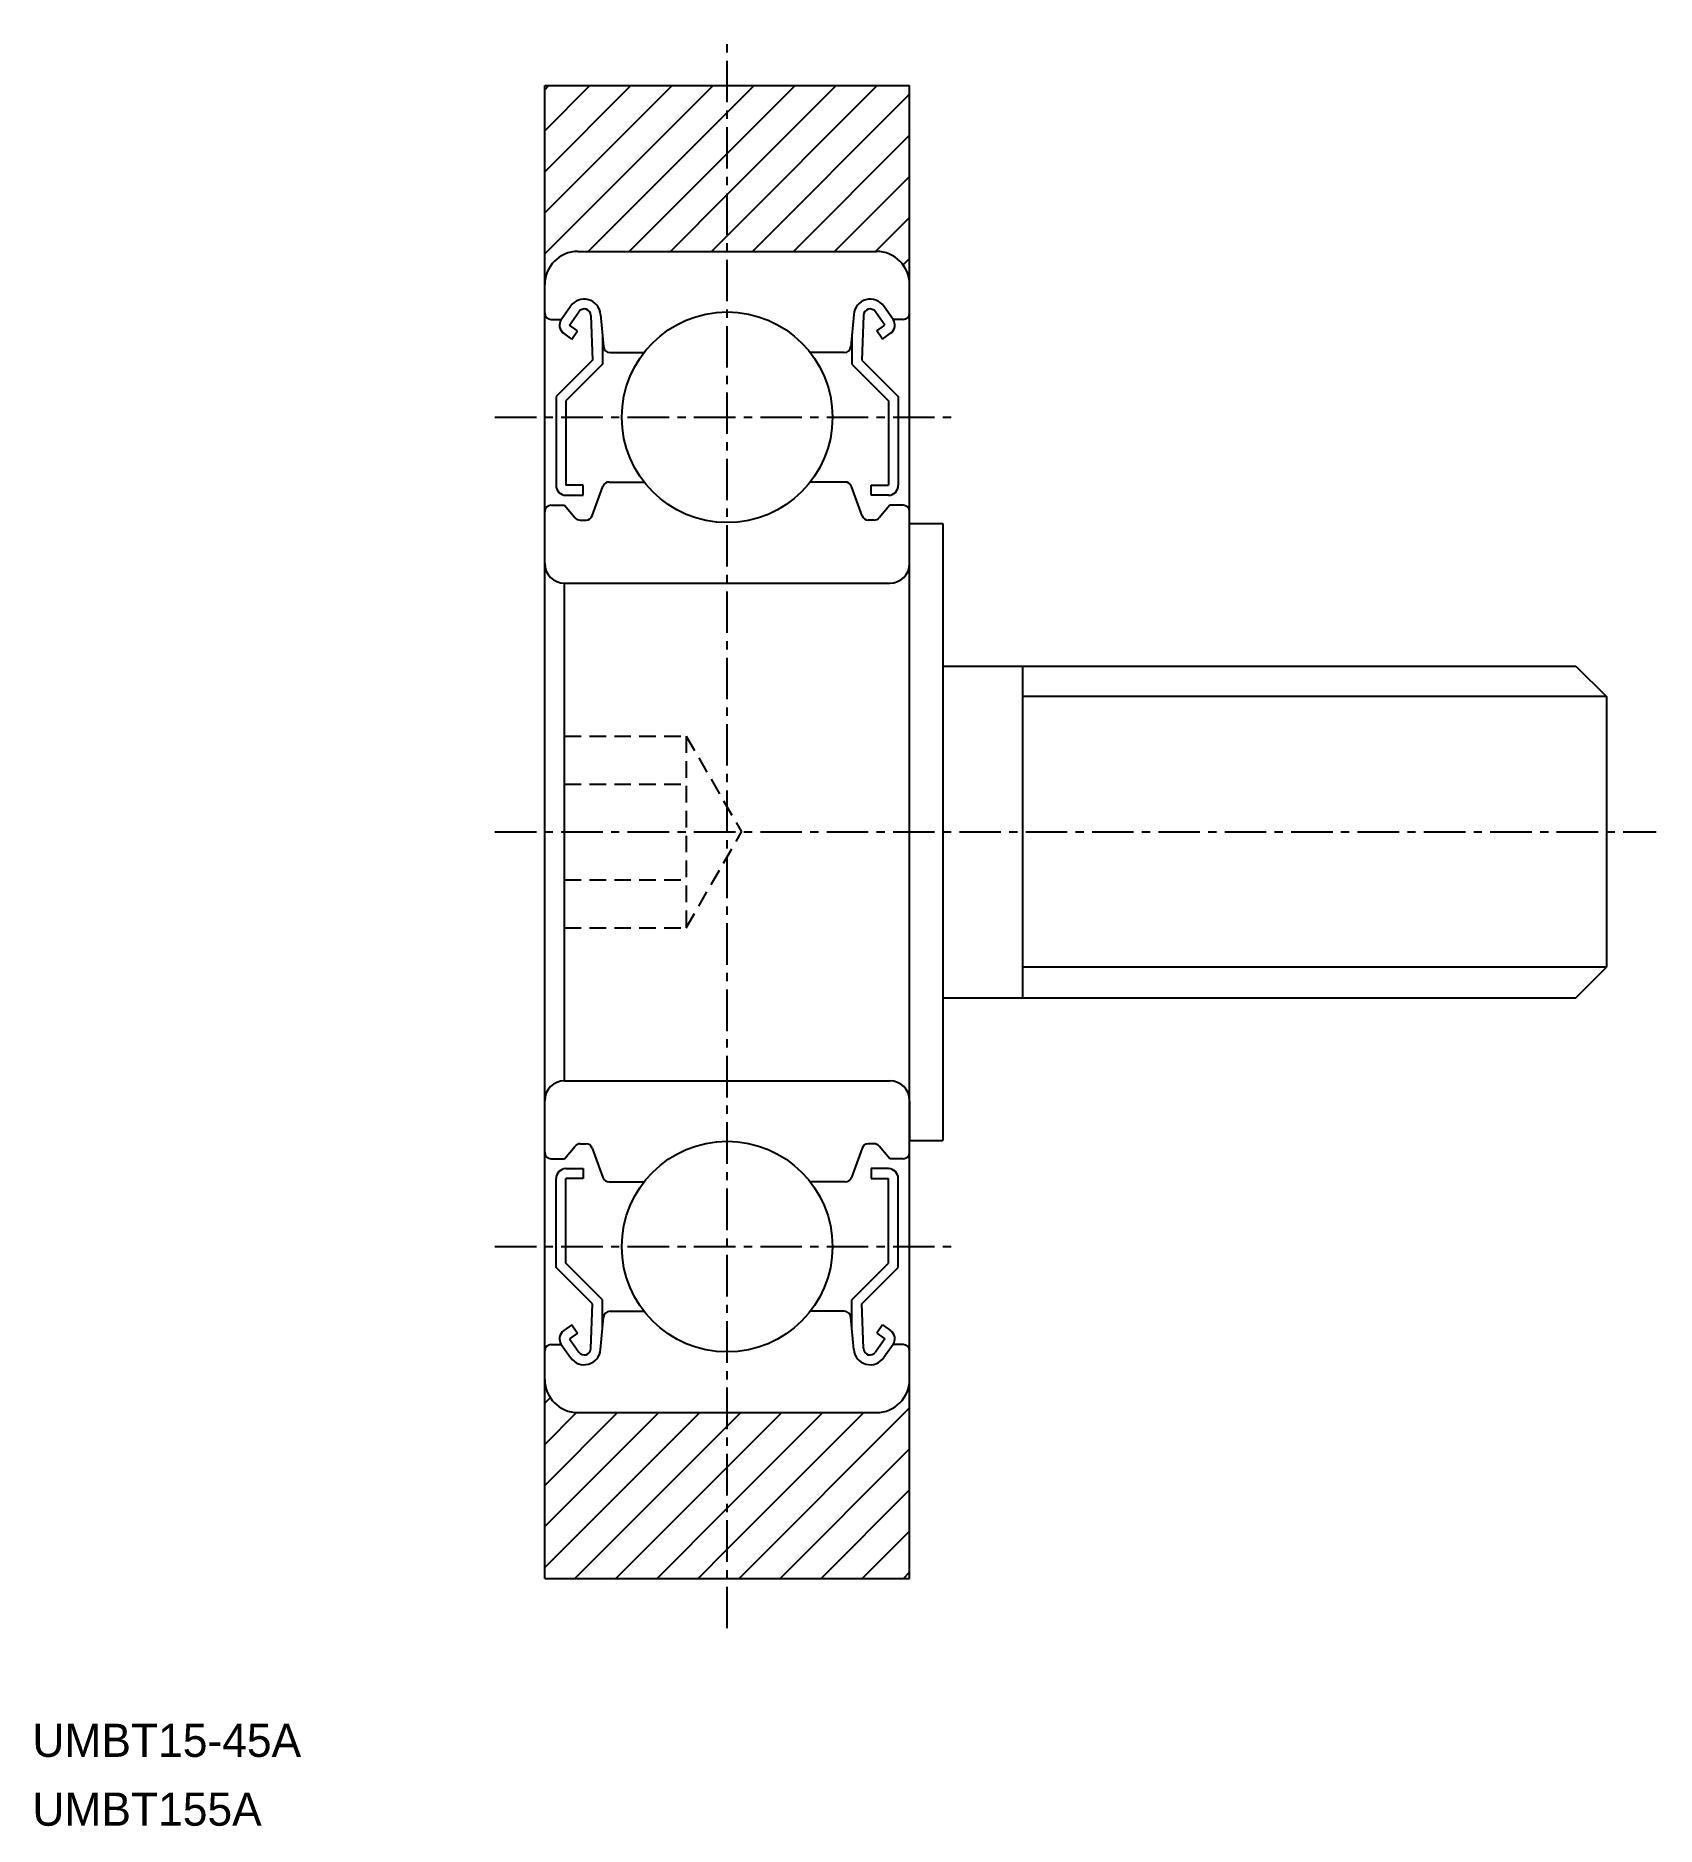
# Model space of a CAD drawing. Extents: x 31.8 to 80.7, y -15.6 to 38.3.
import ezdxf

# ---------------------------------------------------------------- set-up
doc = ezdxf.new("R2010")
doc.units = 0
doc.linetypes.add('CENTER', pattern=[2, 1.25, -0.25, 0.25, -0.25])
doc.linetypes.add('DASHED', pattern=[0.75, 0.5, -0.25])
doc.layers.get('0').update_dxf_attribs({"linetype": 'CONTINUOUS'})
doc.layers.add('CENTER', color=1, linetype='CENTER')

# ---------------------------------------------------------------- blocks, each defined once
blk = doc.blocks.new('*X2')
at = {"color": 0, "linetype": 'CONTINUOUS'}
for p, q in [((47.185, 31.751), (52.26, 36.826)), ((47.185, 32.989), (51.023, 36.826)), ((47.185, 34.226), (49.785, 36.826)), ((47.185, 35.463), (48.548, 36.826)), ((47.185, 36.701), (47.311, 36.826)), ((52.685, 32.301), (57.21, 36.826)), ((52.685, 33.539), (55.973, 36.826)), ((52.685, 34.776), (54.735, 36.826)), ((52.685, 36.014), (53.498, 36.826)), ((53.447, 31.826), (58.185, 36.564)), ((48.498, 31.826), (52.685, 36.014)), ((54.685, 31.826), (58.185, 35.327)), ((49.735, 31.826), (52.685, 34.776)), ((55.922, 31.826), (58.185, 34.089)), ((50.973, 31.826), (52.685, 33.539)), ((57.16, 31.826), (58.185, 32.852)), ((52.21, 31.826), (52.685, 32.301)), ((57.99, 31.419), (58.185, 31.614)), ((47.185, -2.897), (47.353, -2.729)), ((47.185, -4.135), (48.147, -3.173)), ((47.185, -7.847), (51.858, -3.174)), ((47.185, -6.609), (50.621, -3.174)), ((47.185, -5.372), (49.383, -3.174)), ((52.685, -7.297), (56.808, -3.174)), ((52.685, -6.059), (55.571, -3.174)), ((52.685, -4.822), (54.333, -3.174)), ((52.685, -3.584), (53.096, -3.174)), ((53.045, -8.174), (58.185, -3.034)), ((48.096, -8.174), (52.685, -3.584)), ((54.283, -8.174), (58.185, -4.271)), ((49.333, -8.174), (52.685, -4.822)), ((55.52, -8.174), (58.185, -5.509)), ((50.571, -8.174), (52.685, -6.059)), ((56.758, -8.174), (58.185, -6.746)), ((51.808, -8.174), (52.685, -7.297)), ((57.995, -8.174), (58.185, -7.984))]:
    blk.add_line(p, q, dxfattribs=at)

msp = doc.modelspace()

# ---------------------------------------------------------------- linework, layer by layer
at = {"color": 7, "linetype": 'CONTINUOUS'}
for p, q in [((47.185, -8.174), (47.185, 36.826)), ((47.185, 36.826), (58.185, 36.826)), ((58.185, -8.174), (58.185, 36.826)), ((48.185, 31.826), (57.185, 31.826)), ((47.385, 29.776), (47.685, 29.776)), ((47.685, 29.776), (47.964, 30.173)), ((47.931, 29.604), (48.213, 30.007)), ((48.577, 29.899), (48.627, 28.55)), ((48.871, 29.93), (48.957, 28.959)), ((56.499, 29.93), (56.413, 28.959)), ((56.793, 29.899), (56.743, 28.55)), ((57.439, 29.604), (57.157, 30.007)), ((57.685, 29.776), (57.406, 30.173)), ((57.985, 29.776), (57.685, 29.776)), ((48.004, 29.186), (47.758, 29.358)), ((48.176, 29.431), (47.931, 29.604)), ((48.004, 29.186), (48.176, 29.431)), ((48.927, 29.297), (48.927, 28.427)), ((56.443, 29.297), (56.443, 28.427)), ((57.194, 29.431), (57.439, 29.604)), ((57.366, 29.186), (57.194, 29.431)), ((57.366, 29.186), (57.611, 29.358)), ((49.156, 28.776), (50.179, 28.776)), ((56.214, 28.776), (55.191, 28.776)), ((48.627, 28.55), (47.527, 27.45)), ((48.927, 28.427), (47.827, 27.327)), ((56.443, 28.427), (57.543, 27.327)), ((56.743, 28.55), (57.843, 27.45)), ((47.527, 27.45), (47.527, 24.776)), ((47.827, 27.327), (47.827, 24.776)), ((57.543, 27.327), (57.543, 24.776)), ((57.843, 27.45), (57.843, 24.776)), ((49.13, 24.876), (50.179, 24.876)), ((56.24, 24.876), (55.191, 24.876)), ((55.715, 24.876), (55.715, 24.876)), ((55.978, 24.876), (55.978, 24.877)), ((48.347, 24.776), (47.827, 24.776)), ((47.827, 24.476), (48.347, 24.476)), ((48.347, 24.476), (48.347, 24.776)), ((48.619, 23.858), (48.942, 24.745)), ((56.751, 23.858), (56.428, 24.745)), ((57.023, 24.776), (57.543, 24.776)), ((57.023, 24.476), (57.023, 24.776)), ((57.543, 24.476), (57.023, 24.476)), ((47.385, 24.176), (47.785, 24.176)), ((47.785, 24.176), (48.103, 23.798)), ((57.585, 24.176), (57.267, 23.798)), ((57.985, 24.176), (57.585, 24.176)), ((48.256, 23.726), (48.431, 23.726)), ((57.114, 23.726), (56.939, 23.726)), ((58.185, 22.426), (58.185, 23.626)), ((58.185, 23.626), (59.185, 23.626)), ((59.185, 23.626), (59.185, 5.026)), ((47.785, 21.826), (57.585, 21.826)), ((47.785, 6.826), (47.785, 21.826)), ((59.185, 19.326), (78.265, 19.326)), ((61.585, 19.326), (61.585, 9.326)), ((78.265, 19.326), (79.185, 18.406)), ((79.185, 18.406), (79.185, 10.246)), ((78.265, 9.326), (79.185, 10.246)), ((59.185, 9.326), (78.265, 9.326)), ((47.785, 6.826), (57.585, 6.826)), ((58.185, 6.226), (58.185, 5.026)), ((48.256, 4.927), (48.431, 4.927)), ((57.114, 4.927), (56.939, 4.927)), ((58.185, 5.026), (59.185, 5.026)), ((47.385, 4.476), (47.785, 4.476)), ((47.785, 4.476), (48.103, 4.855)), ((48.619, 4.795), (48.942, 3.908)), ((56.751, 4.795), (56.428, 3.908)), ((57.585, 4.476), (57.267, 4.855)), ((57.985, 4.476), (57.585, 4.476)), ((47.527, 1.202), (47.527, 3.877)), ((47.827, 4.177), (48.347, 4.177)), ((48.347, 3.877), (47.827, 3.877)), ((47.827, 1.326), (47.827, 3.877)), ((48.347, 4.177), (48.347, 3.877)), ((57.543, 4.177), (57.023, 4.177)), ((57.023, 4.177), (57.023, 3.877)), ((57.023, 3.877), (57.543, 3.877)), ((57.543, 1.326), (57.543, 3.877)), ((57.843, 1.202), (57.843, 3.877)), ((49.13, 3.776), (50.179, 3.776)), ((56.24, 3.776), (55.191, 3.776)), ((48.627, 0.102), (47.527, 1.202)), ((48.927, 0.226), (47.827, 1.326)), ((56.443, 0.226), (57.543, 1.326)), ((56.743, 0.102), (57.843, 1.202)), ((48.577, -1.246), (48.627, 0.102)), ((48.927, -0.644), (48.927, 0.226)), ((56.443, -0.644), (56.443, 0.226)), ((56.793, -1.246), (56.743, 0.102)), ((48.004, -0.533), (47.758, -0.705)), ((48.004, -0.533), (48.176, -0.778)), ((48.871, -1.277), (48.957, -0.306)), ((49.156, -0.123), (50.179, -0.123)), ((56.214, -0.123), (55.191, -0.123)), ((56.499, -1.277), (56.413, -0.306)), ((57.366, -0.533), (57.194, -0.778)), ((57.366, -0.533), (57.611, -0.705)), ((48.176, -0.778), (47.931, -0.951)), ((47.931, -0.951), (48.213, -1.354)), ((57.439, -0.951), (57.157, -1.354)), ((57.194, -0.778), (57.439, -0.951)), ((47.385, -1.123), (47.685, -1.123)), ((47.685, -1.123), (47.964, -1.52)), ((57.685, -1.123), (57.406, -1.52)), ((57.985, -1.123), (57.685, -1.123)), ((48.185, -3.174), (57.185, -3.174)), ((47.185, -8.174), (58.185, -8.174))]:
    msp.add_line(p, q, dxfattribs=at)
at = {"color": 3, "linetype": 'CONTINUOUS'}
for p, q in [((79.185, 18.406), (61.585, 18.406)), ((79.185, 10.246), (61.585, 10.246))]:
    msp.add_line(p, q, dxfattribs=at)
at = {"color": 3, "linetype": 'DASHED'}
for p, q in [((47.785, 17.213), (51.452, 17.213)), ((51.452, 17.213), (53.118, 14.326)), ((51.452, 17.213), (51.452, 11.44)), ((47.785, 15.77), (51.452, 15.77)), ((51.452, 11.44), (53.118, 14.326)), ((47.785, 12.883), (51.452, 12.883)), ((47.785, 11.44), (51.452, 11.44))]:
    msp.add_line(p, q, dxfattribs=at)
at = {"color": 7, "linetype": 'CONTINUOUS'}
for centre in [(52.685, 26.826), (52.685, 1.826)]:
    msp.add_circle(centre, 3.175, dxfattribs=at)
for centre, radius, start, end in [((48.185, 30.826), 1, 90, 180), ((57.185, 30.826), 1, 0, 90), ((48.373, 29.886), 0.5, 5.065, 144.9356), ((56.997, 29.886), 0.5, 35.0644, 174.935), ((47.385, 29.976), 0.2, 180, 270), ((47.93, 29.604), 0.3, 144.9356, 235.0377), ((48.377, 29.892), 0.2, 2.1312, 144.9367), ((56.993, 29.892), 0.2, 35.0633, 177.8688), ((57.439, 29.604), 0.3, 304.9623, 35.0644), ((57.985, 29.976), 0.2, 270, 0), ((49.156, 28.976), 0.2, 185.065, 270), ((56.214, 28.976), 0.2, 270, 354.935), ((49.13, 24.676), 0.2, 90, 159.9703), ((56.24, 24.676), 0.2, 20.0297, 90), ((47.827, 24.776), 0.3, 180, 270), ((57.543, 24.776), 0.3, 270, 0), ((47.385, 23.976), 0.2, 90, 180), ((48.256, 23.926), 0.2, 219.997, 270), ((48.431, 23.926), 0.2, 270, 339.9703), ((56.939, 23.926), 0.2, 200.0297, 270), ((57.114, 23.926), 0.2, 270, 320.003), ((57.985, 23.976), 0.2, 0, 90), ((47.785, 22.426), 0.6, 180, 270), ((57.585, 22.426), 0.6, 270, 0), ((47.785, 6.226), 0.6, 90, 180), ((57.585, 6.226), 0.6, 0, 90), ((48.256, 4.727), 0.2, 90, 140.003), ((48.431, 4.727), 0.2, 20.0297, 90), ((56.939, 4.727), 0.2, 90, 159.9703), ((57.114, 4.727), 0.2, 39.997, 90), ((47.385, 4.676), 0.2, 180, 270), ((57.985, 4.676), 0.2, 270, 0), ((47.827, 3.877), 0.3, 90, 180), ((49.13, 3.976), 0.2, 200.0297, 270), ((56.24, 3.976), 0.2, 270, 339.9703), ((57.543, 3.877), 0.3, 0, 90), ((49.156, -0.323), 0.2, 90, 174.935), ((56.214, -0.323), 0.2, 5.065, 90), ((47.93, -0.951), 0.3, 124.9623, 215.0644), ((57.439, -0.951), 0.3, 324.9356, 55.0377), ((47.385, -1.323), 0.2, 90, 180), ((48.373, -1.233), 0.5, 215.0644, 354.935), ((48.377, -1.239), 0.2, 215.0633, 357.8688), ((56.997, -1.233), 0.5, 185.065, 324.9356), ((56.993, -1.239), 0.2, 182.1312, 324.9367), ((57.985, -1.323), 0.2, 0, 90), ((48.185, -2.174), 1, 180, 270), ((57.185, -2.174), 1, 270, 360)]:
    msp.add_arc(centre, radius, start, end, dxfattribs=at)
at = {"layer": 'CENTER', "color": 1, "linetype": 'CENTER'}
for p, q in [((52.685, -9.674), (52.685, 38.326)), ((45.685, 26.826), (59.685, 26.826)), ((45.685, 14.326), (80.685, 14.326)), ((45.685, 1.826), (59.685, 1.826))]:
    msp.add_line(p, q, dxfattribs=at)

# ---------------------------------------------------------------- block references
at = {"color": 7, "linetype": 'CONTINUOUS'}
msp.add_blockref('*X2', (0, 0), dxfattribs=at)

# ---------------------------------------------------------------- texts
for s, p in [('UMBT15-45A', (31.745, -13.555)), ('UMBT155A', (31.745, -15.63))]:
    msp.add_text(s, height=1, dxfattribs=at).set_placement(p)

doc.saveas('drawing.dxf')
